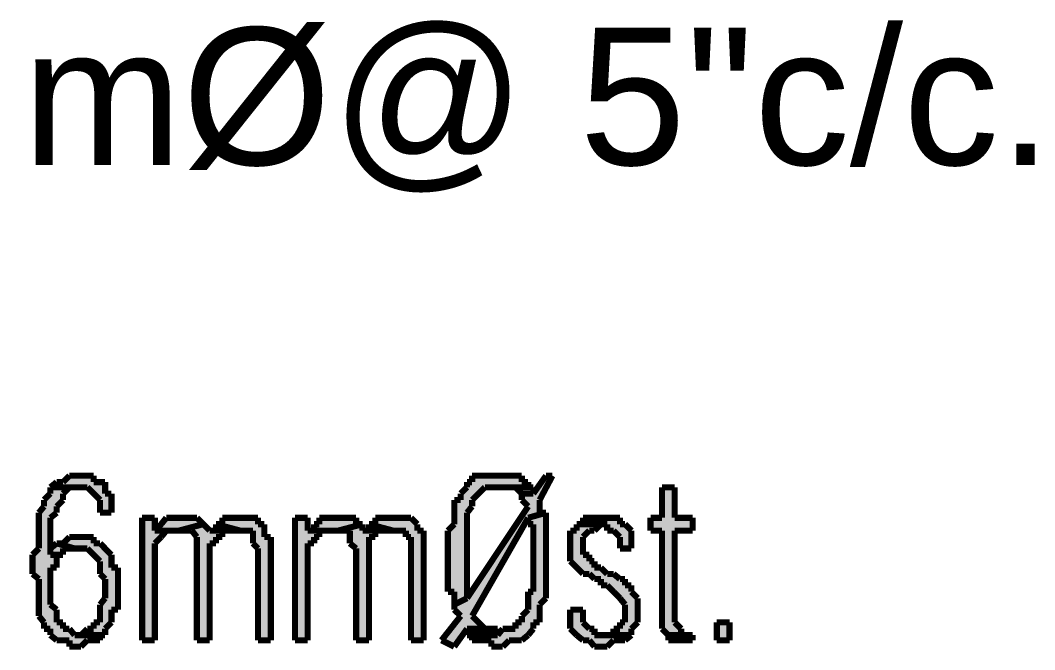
# Model space of a CAD drawing. Header units: millimetres. Extents: x 5 to 350, y 3 to 213.
# Drawn here: x 85.86 to 99.9, y 100.38 to 109.08 of the extents above; entities that cross this region are included whole.
import ezdxf

# ---------------------------------------------------------------- set-up
doc = ezdxf.new("R2010")
doc.units = ezdxf.units.MM
for name, color, linetype in [('H', 251, 'Continuous'), ('P', 255, 'Continuous'), ('T', 255, 'Continuous')]:
    doc.layers.add(name, color=color, linetype=linetype)
doc.styles.get("Standard").update_dxf_attribs({"font": 'arial.ttf'})

msp = doc.modelspace()

# ---------------------------------------------------------------- hatches: boundary and pattern name
at = {"layer": 'H', "linetype": 'Continuous'}
for points in [[(86.96, 102.27), (86.96, 102.447), (86.783, 102.623), (86.272, 102.623), (86.36, 102.694), (86.448, 102.694), (86.536, 102.782), (86.872, 102.782), (86.872, 102.694), (87.03, 102.694), (87.03, 102.535), (87.118, 102.535), (87.118, 102.27), (86.96, 102.27)], [(91.863, 100.418), (91.687, 100.506), (91.952, 100.842), (91.863, 100.93), (91.863, 101), (92.04, 101.088), (92.886, 102.358), (92.798, 102.447), (92.798, 102.535), (92.957, 102.535), (93.133, 102.782), (93.222, 102.782), (93.045, 102.447), (93.045, 102.27), (93.133, 102.27), (92.886, 102.2), (92.11, 100.842), (92.287, 100.665), (92.04, 100.665), (91.863, 100.418)], [(91.863, 101), (91.863, 101.177), (91.775, 101.177), (91.775, 102.023), (91.863, 102.112), (91.863, 102.447), (91.952, 102.447), (91.952, 102.535), (92.04, 102.623), (92.04, 102.694), (92.11, 102.694), (92.11, 102.782), (92.798, 102.782), (92.798, 102.694), (92.886, 102.694), (92.886, 102.623), (92.287, 102.623), (92.11, 102.447), (92.11, 102.358), (92.04, 102.27), (92.04, 101.088), (91.863, 101)], [(86.536, 100.418), (86.536, 100.506), (86.36, 100.506), (86.272, 100.577), (86.272, 100.665), (86.184, 100.665), (86.184, 100.753), (86.113, 100.842), (86.113, 101.353), (86.025, 101.424), (86.025, 101.688), (86.113, 101.776), (86.113, 102.27), (86.184, 102.358), (86.184, 102.447), (86.272, 102.535), (86.272, 102.623), (86.536, 102.623), (86.448, 102.535), (86.448, 102.447), (86.36, 102.358), (86.36, 102.27), (86.272, 102.2), (86.272, 101.688), (86.36, 101.688), (86.36, 101.512), (86.272, 101.512), (86.272, 101), (86.36, 100.93), (86.36, 100.753), (86.448, 100.753), (86.448, 100.665), (86.536, 100.665), (86.607, 100.577), (86.96, 100.577), (86.96, 100.506), (86.783, 100.506), (86.695, 100.418), (86.536, 100.418)], [(92.798, 102.535), (92.71, 102.623), (92.957, 102.623), (92.957, 102.535), (92.798, 102.535)], [(94.827, 100.577), (94.738, 100.665), (94.738, 102.023), (94.58, 102.023), (94.58, 102.2), (94.738, 102.2), (94.738, 102.623), (94.915, 102.623), (94.915, 102.2), (95.162, 102.2), (95.162, 102.023), (94.915, 102.023), (94.915, 100.753), (95.003, 100.665), (95.003, 100.577), (94.827, 100.577)], [(92.375, 100.418), (92.375, 100.506), (92.11, 100.506), (92.11, 100.577), (92.463, 100.577), (92.534, 100.665), (92.71, 100.665), (92.71, 100.753), (92.798, 100.753), (92.798, 100.842), (92.886, 100.93), (92.886, 101.177), (92.957, 101.177), (92.957, 102.112), (92.886, 102.112), (92.886, 102.2), (93.133, 102.27), (93.133, 101.088), (93.045, 101), (93.045, 100.753), (92.957, 100.753), (92.957, 100.665), (92.798, 100.506), (92.622, 100.506), (92.534, 100.418), (92.375, 100.418)], [(87.542, 100.506), (87.542, 102.2), (87.718, 102.2), (87.718, 102.023), (87.877, 102.023), (87.718, 101.847), (87.718, 100.506), (87.542, 100.506)], [(87.718, 102.023), (87.877, 102.2), (88.3, 102.2), (88.388, 102.112), (88.053, 102.023), (87.718, 102.023)], [(88.3, 100.506), (88.3, 101.935), (88.23, 102.023), (88.053, 102.023), (88.388, 102.112), (88.477, 102.023), (88.653, 102.023), (88.653, 101.935), (88.565, 101.935), (88.565, 101.847), (88.477, 101.847), (88.477, 100.506), (88.3, 100.506)], [(89.147, 100.506), (89.147, 101.776), (89.076, 101.847), (89.076, 102.023), (88.9, 102.023), (88.565, 102.112), (88.653, 102.112), (88.653, 102.2), (89.147, 102.2), (89.147, 102.112), (89.235, 102.112), (89.235, 101.935), (89.323, 101.935), (89.323, 100.506), (89.147, 100.506)], [(88.565, 102.023), (88.565, 102.112), (88.9, 102.023), (88.565, 102.023)], [(89.658, 100.506), (89.658, 102.2), (89.835, 102.2), (89.835, 102.023), (89.994, 102.023), (89.994, 101.935), (89.923, 101.935), (89.923, 101.847), (89.835, 101.847), (89.835, 100.506), (89.658, 100.506)], [(89.923, 102.023), (89.923, 102.112), (89.994, 102.112), (89.994, 102.2), (90.505, 102.2), (90.505, 102.112), (90.593, 102.112), (90.258, 102.023), (89.923, 102.023)], [(90.505, 100.506), (90.505, 101.776), (90.417, 101.847), (90.417, 102.023), (90.258, 102.023), (90.593, 102.112), (90.593, 102.023), (90.77, 102.023), (90.77, 101.935), (90.682, 101.935), (90.682, 100.506), (90.505, 100.506)], [(91.264, 100.506), (91.264, 101.935), (91.193, 101.935), (91.193, 102.023), (91.017, 102.023), (90.682, 102.112), (90.77, 102.112), (90.77, 102.2), (91.264, 102.2), (91.352, 102.112), (91.352, 102.023), (91.44, 102.023), (91.44, 100.506), (91.264, 100.506)], [(90.682, 102.023), (90.682, 102.112), (91.017, 102.023), (90.682, 102.023)], [(94.068, 100.577), (94.068, 100.665), (94.156, 100.665), (94.156, 100.753), (94.227, 100.753), (94.227, 101), (93.98, 101.265), (93.892, 101.265), (93.892, 101.353), (93.804, 101.353), (93.733, 101.424), (93.645, 101.424), (93.468, 101.6), (93.468, 102.023), (93.557, 102.023), (93.557, 102.112), (93.892, 102.112), (93.804, 102.023), (93.733, 102.023), (93.645, 101.935), (93.645, 101.688), (93.733, 101.688), (93.733, 101.6), (93.804, 101.6), (93.804, 101.512), (93.892, 101.512), (93.98, 101.424), (94.068, 101.424), (94.156, 101.353), (94.227, 101.353), (94.227, 101.265), (94.315, 101.265), (94.315, 101.177), (94.403, 101.088), (94.403, 100.753), (94.315, 100.665), (94.315, 100.577), (94.068, 100.577)], [(94.156, 101.776), (94.156, 101.935), (94.068, 102.023), (93.98, 102.023), (93.98, 102.112), (93.645, 102.112), (93.645, 102.2), (94.156, 102.2), (94.156, 102.112), (94.227, 102.112), (94.315, 102.023), (94.315, 101.776), (94.156, 101.776)], [(86.272, 101.688), (86.272, 101.776), (86.36, 101.847), (86.607, 101.776), (86.448, 101.776), (86.448, 101.688), (86.272, 101.688)], [(86.695, 100.577), (86.783, 100.665), (86.872, 100.665), (86.872, 100.753), (86.96, 100.753), (86.96, 101), (87.03, 101.088), (87.03, 101.353), (86.96, 101.424), (86.96, 101.6), (86.783, 101.776), (86.607, 101.776), (86.36, 101.847), (86.448, 101.847), (86.536, 101.935), (86.872, 101.935), (86.872, 101.847), (86.96, 101.847), (87.118, 101.688), (87.118, 101.512), (87.207, 101.512), (87.207, 100.93), (87.118, 100.93), (87.118, 100.753), (87.03, 100.665), (87.03, 100.577), (86.695, 100.577)], [(93.804, 100.418), (93.733, 100.506), (93.645, 100.506), (93.468, 100.665), (93.468, 100.93), (93.645, 100.93), (93.645, 100.753), (93.733, 100.665), (93.804, 100.665), (93.804, 100.577), (94.315, 100.577), (94.227, 100.506), (94.068, 100.506), (93.98, 100.418), (93.804, 100.418)], [(95.497, 100.506), (95.497, 100.753), (95.673, 100.753), (95.673, 100.506), (95.497, 100.506)], [(92.04, 100.577), (92.04, 100.665), (92.463, 100.665), (92.463, 100.577), (92.04, 100.577)], [(94.827, 100.506), (94.827, 100.577), (95.162, 100.577), (95.162, 100.506), (94.827, 100.506)]]:
    msp.add_hatch(color=256, dxfattribs=at).paths.add_polyline_path(points)

# ---------------------------------------------------------------- linework, layer by layer
at = {"layer": 'P', "const_width": 0.085}
for points in [[(86.536, 102.782), (86.448, 102.694)], [(86.607, 102.782), (86.536, 102.782)], [(86.695, 102.782), (86.607, 102.782)], [(86.783, 102.782), (86.695, 102.782)], [(86.695, 102.782), (86.695, 102.782)], [(86.872, 102.782), (86.783, 102.782)], [(86.872, 102.694), (86.872, 102.782)], [(92.198, 102.782), (92.11, 102.782)], [(92.11, 102.782), (92.11, 102.694)], [(92.287, 102.782), (92.198, 102.782)], [(92.375, 102.782), (92.287, 102.782)], [(92.463, 102.782), (92.375, 102.782)], [(92.534, 102.782), (92.463, 102.782)], [(92.622, 102.782), (92.534, 102.782)], [(92.71, 102.782), (92.622, 102.782)], [(92.798, 102.782), (92.71, 102.782)], [(92.798, 102.694), (92.798, 102.782)], [(93.133, 102.782), (92.957, 102.535)], [(93.045, 102.447), (93.222, 102.782)], [(93.222, 102.782), (93.133, 102.782)], [(86.36, 102.694), (86.272, 102.623)], [(86.272, 102.623), (86.272, 102.535)], [(86.695, 102.623), (86.272, 102.623)], [(86.272, 102.623), (86.695, 102.623)], [(86.448, 102.694), (86.36, 102.694)], [(86.448, 102.535), (86.536, 102.623)], [(86.536, 102.623), (86.607, 102.623)], [(86.607, 102.623), (86.695, 102.623)], [(86.695, 102.623), (86.783, 102.623)], [(86.783, 102.623), (86.872, 102.535)], [(86.96, 102.694), (86.872, 102.694)], [(87.03, 102.694), (86.96, 102.694)], [(87.03, 102.623), (87.03, 102.694)], [(87.03, 102.535), (87.03, 102.623)], [(92.04, 102.623), (91.952, 102.535)], [(92.11, 102.694), (92.04, 102.694)], [(92.04, 102.694), (92.04, 102.623)], [(92.198, 102.535), (92.287, 102.623)], [(92.287, 102.623), (92.375, 102.623)], [(92.375, 102.623), (92.463, 102.623)], [(92.886, 102.623), (92.463, 102.623)], [(92.463, 102.623), (92.534, 102.623)], [(92.463, 102.623), (92.886, 102.623)], [(92.534, 102.623), (92.622, 102.623)], [(92.622, 102.623), (92.71, 102.623)], [(92.71, 102.623), (92.798, 102.535)], [(92.886, 102.694), (92.798, 102.694)], [(92.886, 102.623), (92.886, 102.694)], [(92.957, 102.623), (92.886, 102.623)], [(92.957, 102.535), (92.957, 102.623)], [(94.915, 102.623), (94.738, 102.623)], [(94.738, 102.623), (94.738, 102.2)], [(94.915, 102.2), (94.915, 102.623)], [(86.272, 102.535), (86.184, 102.447)], [(86.448, 102.447), (86.448, 102.535)], [(86.872, 102.535), (86.96, 102.447)], [(87.118, 102.535), (87.03, 102.535)], [(87.118, 102.447), (87.118, 102.535)], [(91.952, 102.535), (91.952, 102.447)], [(92.11, 102.447), (92.198, 102.535)], [(92.798, 102.535), (92.957, 102.535)], [(92.957, 102.535), (92.798, 102.535)], [(92.798, 102.535), (92.798, 102.447)], [(86.184, 102.358), (86.113, 102.27)], [(86.184, 102.447), (86.184, 102.358)], [(86.36, 102.358), (86.448, 102.447)], [(86.36, 102.27), (86.36, 102.358)], [(86.96, 102.447), (86.96, 102.358)], [(86.96, 102.358), (86.96, 102.27)], [(87.118, 102.358), (87.118, 102.447)], [(87.118, 102.27), (87.118, 102.358)], [(91.952, 102.447), (91.863, 102.447)], [(91.863, 102.447), (91.863, 102.358)], [(91.863, 102.358), (91.863, 102.27)], [(92.886, 102.358), (92.04, 101.088)], [(92.04, 102.27), (92.11, 102.358)], [(92.11, 102.358), (92.11, 102.447)], [(92.798, 102.447), (92.886, 102.358)], [(93.045, 102.358), (93.045, 102.447)], [(93.045, 102.27), (93.045, 102.358)], [(86.113, 102.27), (86.113, 102.2)], [(86.113, 102.2), (86.113, 102.112)], [(86.272, 102.2), (86.36, 102.27)], [(86.272, 102.112), (86.272, 102.2)], [(86.96, 102.27), (87.118, 102.27)], [(87.718, 102.2), (87.542, 102.2)], [(87.542, 102.2), (87.542, 100.506)], [(87.718, 102.023), (87.718, 102.2)], [(87.877, 102.2), (87.806, 102.112)], [(87.965, 102.2), (87.877, 102.2)], [(88.053, 102.2), (87.965, 102.2)], [(88.142, 102.2), (88.053, 102.2)], [(88.23, 102.2), (88.142, 102.2)], [(88.3, 102.2), (88.23, 102.2)], [(88.23, 102.2), (88.23, 102.2)], [(88.388, 102.112), (88.3, 102.2)], [(88.724, 102.2), (88.653, 102.2)], [(88.653, 102.2), (88.653, 102.112)], [(88.812, 102.2), (88.724, 102.2)], [(88.9, 102.2), (88.812, 102.2)], [(88.988, 102.2), (88.9, 102.2)], [(89.076, 102.2), (88.988, 102.2)], [(89.147, 102.2), (89.076, 102.2)], [(89.147, 102.112), (89.147, 102.2)], [(89.835, 102.2), (89.658, 102.2)], [(89.658, 102.2), (89.658, 100.506)], [(89.835, 102.023), (89.835, 102.2)], [(90.082, 102.2), (89.994, 102.2)], [(89.994, 102.2), (89.994, 102.112)], [(90.17, 102.2), (90.082, 102.2)], [(90.258, 102.2), (90.17, 102.2)], [(90.346, 102.2), (90.258, 102.2)], [(90.417, 102.2), (90.346, 102.2)], [(90.505, 102.2), (90.417, 102.2)], [(90.505, 102.112), (90.505, 102.2)], [(90.84, 102.2), (90.77, 102.2)], [(90.77, 102.2), (90.77, 102.112)], [(90.928, 102.2), (90.84, 102.2)], [(91.017, 102.2), (90.928, 102.2)], [(91.105, 102.2), (91.017, 102.2)], [(91.193, 102.2), (91.105, 102.2)], [(91.264, 102.2), (91.193, 102.2)], [(91.352, 102.112), (91.264, 102.2)], [(91.863, 102.27), (91.863, 102.2)], [(91.863, 102.2), (91.863, 102.112)], [(92.04, 102.2), (92.04, 102.27)], [(92.04, 102.112), (92.04, 102.2)], [(92.11, 100.842), (92.886, 102.2)], [(93.133, 102.27), (92.886, 102.2)], [(92.886, 102.2), (93.133, 102.27)], [(92.886, 102.2), (92.886, 102.112)], [(93.133, 102.27), (93.045, 102.27)], [(93.133, 102.2), (93.133, 102.27)], [(93.133, 102.112), (93.133, 102.2)], [(93.733, 102.2), (93.645, 102.2)], [(93.645, 102.2), (93.645, 102.112)], [(93.804, 102.2), (93.733, 102.2)], [(93.892, 102.2), (93.804, 102.2)], [(93.98, 102.2), (93.892, 102.2)], [(94.068, 102.2), (93.98, 102.2)], [(93.98, 102.2), (93.98, 102.2)], [(94.156, 102.2), (94.068, 102.2)], [(94.156, 102.112), (94.156, 102.2)], [(94.738, 102.2), (94.58, 102.2)], [(94.58, 102.2), (94.58, 102.023)], [(95.162, 102.2), (94.915, 102.2)], [(95.162, 102.023), (95.162, 102.2)], [(86.113, 102.112), (86.113, 102.023)], [(86.272, 102.023), (86.272, 102.112)], [(87.806, 102.112), (87.718, 102.023)], [(88.388, 102.112), (88.053, 102.023)], [(88.053, 102.023), (88.388, 102.112)], [(88.477, 102.023), (88.388, 102.112)], [(88.565, 102.112), (88.565, 102.023)], [(88.9, 102.023), (88.565, 102.112)], [(88.653, 102.112), (88.565, 102.112)], [(88.565, 102.112), (88.9, 102.023)], [(89.235, 102.112), (89.147, 102.112)], [(89.235, 102.023), (89.235, 102.112)], [(89.994, 102.112), (89.923, 102.112)], [(89.923, 102.112), (89.923, 102.023)], [(90.593, 102.112), (90.258, 102.023)], [(90.258, 102.023), (90.593, 102.112)], [(90.593, 102.112), (90.505, 102.112)], [(90.593, 102.023), (90.593, 102.112)], [(90.682, 102.112), (90.682, 102.023)], [(91.017, 102.023), (90.682, 102.112)], [(90.77, 102.112), (90.682, 102.112)], [(90.682, 102.112), (91.017, 102.023)], [(91.352, 102.023), (91.352, 102.112)], [(91.863, 102.112), (91.775, 102.023)], [(92.04, 102.023), (92.04, 102.112)], [(92.886, 102.112), (92.957, 102.112)], [(92.957, 102.112), (92.957, 102.023)], [(93.133, 102.023), (93.133, 102.112)], [(93.557, 102.112), (93.557, 102.023)], [(93.892, 102.112), (93.557, 102.112)], [(93.645, 102.112), (93.557, 102.112)], [(93.557, 102.112), (93.892, 102.112)], [(93.804, 102.023), (93.892, 102.112)], [(93.892, 102.112), (93.98, 102.112)], [(93.98, 102.112), (93.98, 102.023)], [(94.227, 102.112), (94.156, 102.112)], [(94.315, 102.023), (94.227, 102.112)], [(86.113, 102.023), (86.113, 101.935)], [(86.113, 101.935), (86.113, 101.847)], [(86.272, 101.935), (86.272, 102.023)], [(86.272, 101.847), (86.272, 101.935)], [(86.536, 101.935), (86.448, 101.847)], [(86.607, 101.935), (86.536, 101.935)], [(86.695, 101.935), (86.607, 101.935)], [(86.783, 101.935), (86.695, 101.935)], [(86.695, 101.935), (86.695, 101.935)], [(86.872, 101.935), (86.783, 101.935)], [(86.872, 101.847), (86.872, 101.935)], [(87.877, 102.023), (87.718, 102.023)], [(87.718, 102.023), (87.877, 102.023)], [(87.718, 101.847), (87.806, 101.935)], [(87.806, 101.935), (87.877, 102.023)], [(87.877, 102.023), (87.965, 102.023)], [(87.965, 102.023), (88.053, 102.023)], [(88.053, 102.023), (88.142, 102.023)], [(88.142, 102.023), (88.23, 102.023)], [(88.23, 102.023), (88.3, 101.935)], [(88.3, 101.935), (88.3, 101.847)], [(88.653, 102.023), (88.477, 102.023)], [(88.477, 102.023), (88.477, 102.023)], [(88.565, 102.023), (88.477, 102.023)], [(88.477, 102.023), (88.653, 102.023)], [(88.565, 101.847), (88.565, 101.935)], [(88.565, 101.935), (88.653, 101.935)], [(88.653, 101.935), (88.653, 102.023)], [(88.653, 102.023), (88.724, 102.023)], [(88.724, 102.023), (88.812, 102.023)], [(88.812, 102.023), (88.9, 102.023)], [(88.9, 102.023), (88.988, 102.023)], [(88.988, 102.023), (89.076, 102.023)], [(89.076, 102.023), (89.076, 101.935)], [(89.076, 101.935), (89.076, 101.847)], [(89.235, 101.935), (89.235, 102.023)], [(89.323, 101.935), (89.235, 101.935)], [(89.323, 101.847), (89.323, 101.935)], [(89.994, 102.023), (89.835, 102.023)], [(89.923, 102.023), (89.835, 102.023)], [(89.835, 102.023), (89.994, 102.023)], [(89.923, 101.847), (89.923, 101.935)], [(89.923, 101.935), (89.994, 101.935)], [(89.994, 101.935), (89.994, 102.023)], [(89.994, 102.023), (90.082, 102.023)], [(90.082, 102.023), (90.17, 102.023)], [(90.17, 102.023), (90.258, 102.023)], [(90.258, 102.023), (90.346, 102.023)], [(90.346, 102.023), (90.417, 102.023)], [(90.417, 102.023), (90.417, 101.935)], [(90.417, 101.935), (90.417, 101.847)], [(90.77, 102.023), (90.593, 102.023)], [(90.593, 102.023), (90.593, 102.023)], [(90.682, 102.023), (90.593, 102.023)], [(90.593, 102.023), (90.77, 102.023)], [(90.682, 101.847), (90.682, 101.935)], [(90.682, 101.935), (90.77, 101.935)], [(90.77, 101.935), (90.77, 102.023)], [(90.77, 102.023), (90.84, 102.023)], [(90.84, 102.023), (90.928, 102.023)], [(90.928, 102.023), (91.017, 102.023)], [(91.017, 102.023), (91.105, 102.023)], [(91.105, 102.023), (91.193, 102.023)], [(91.193, 102.023), (91.193, 101.935)], [(91.193, 101.935), (91.264, 101.935)], [(91.264, 101.935), (91.264, 101.847)], [(91.44, 102.023), (91.352, 102.023)], [(91.44, 101.935), (91.44, 102.023)], [(91.44, 101.847), (91.44, 101.935)], [(91.775, 102.023), (91.775, 101.935)], [(91.775, 101.935), (91.775, 101.847)], [(92.04, 101.935), (92.04, 102.023)], [(92.04, 101.847), (92.04, 101.935)], [(92.957, 102.023), (92.957, 101.935)], [(92.957, 101.935), (92.957, 101.847)], [(93.133, 101.935), (93.133, 102.023)], [(93.133, 101.847), (93.133, 101.935)], [(93.557, 102.023), (93.468, 102.023)], [(93.468, 102.023), (93.468, 101.935)], [(93.468, 101.935), (93.468, 101.847)], [(93.645, 101.935), (93.733, 102.023)], [(93.645, 101.847), (93.645, 101.935)], [(93.733, 102.023), (93.804, 102.023)], [(93.98, 102.023), (94.068, 102.023)], [(94.068, 102.023), (94.156, 101.935)], [(94.156, 101.935), (94.156, 101.847)], [(94.315, 101.935), (94.315, 102.023)], [(94.315, 101.847), (94.315, 101.935)], [(94.58, 102.023), (94.738, 102.023)], [(94.738, 102.023), (94.738, 100.93)], [(94.915, 100.842), (94.915, 102.023)], [(94.915, 102.023), (95.162, 102.023)], [(86.113, 101.776), (86.025, 101.688)], [(86.113, 101.847), (86.113, 101.776)], [(86.36, 101.847), (86.272, 101.776)], [(86.272, 101.776), (86.272, 101.847)], [(86.272, 101.776), (86.272, 101.688)], [(86.272, 101.688), (86.272, 101.776)], [(86.607, 101.776), (86.36, 101.847)], [(86.448, 101.847), (86.36, 101.847)], [(86.36, 101.847), (86.607, 101.776)], [(86.448, 101.688), (86.448, 101.776)], [(86.448, 101.776), (86.536, 101.776)], [(86.536, 101.776), (86.607, 101.776)], [(86.607, 101.776), (86.607, 101.776)], [(86.607, 101.776), (86.695, 101.776)], [(86.695, 101.776), (86.783, 101.776)], [(86.783, 101.776), (86.872, 101.688)], [(86.96, 101.847), (86.872, 101.847)], [(87.03, 101.776), (86.96, 101.847)], [(87.118, 101.688), (87.03, 101.776)], [(87.718, 101.776), (87.718, 101.847)], [(87.718, 100.506), (87.718, 101.776)], [(88.3, 101.847), (88.3, 101.776)], [(88.3, 101.776), (88.3, 101.688)], [(88.477, 101.776), (88.477, 101.847)], [(88.477, 101.847), (88.565, 101.847)], [(88.477, 100.506), (88.477, 101.776)], [(89.076, 101.847), (89.147, 101.776)], [(89.147, 101.776), (89.147, 101.688)], [(89.323, 101.776), (89.323, 101.847)], [(89.323, 101.688), (89.323, 101.776)], [(89.835, 101.776), (89.835, 101.847)], [(89.835, 101.847), (89.923, 101.847)], [(89.835, 100.506), (89.835, 101.776)], [(90.417, 101.847), (90.505, 101.776)], [(90.505, 101.776), (90.505, 101.688)], [(90.682, 101.776), (90.682, 101.847)], [(90.682, 100.506), (90.682, 101.776)], [(91.264, 101.847), (91.264, 101.776)], [(91.264, 101.776), (91.264, 101.688)], [(91.44, 101.776), (91.44, 101.847)], [(91.44, 101.688), (91.44, 101.776)], [(91.775, 101.847), (91.775, 101.776)], [(91.775, 101.776), (91.775, 101.688)], [(92.04, 101.776), (92.04, 101.847)], [(92.04, 101.688), (92.04, 101.776)], [(92.957, 101.847), (92.957, 101.776)], [(92.957, 101.776), (92.957, 101.688)], [(93.133, 101.776), (93.133, 101.847)], [(93.133, 101.688), (93.133, 101.776)], [(93.468, 101.847), (93.468, 101.776)], [(93.468, 101.776), (93.468, 101.688)], [(93.645, 101.776), (93.645, 101.847)], [(93.645, 101.688), (93.645, 101.776)], [(94.156, 101.847), (94.156, 101.776)], [(94.156, 101.776), (94.315, 101.776)], [(94.315, 101.776), (94.315, 101.847)], [(86.025, 101.688), (86.025, 101.6)], [(86.272, 101.688), (86.448, 101.688)], [(86.448, 101.688), (86.272, 101.688)], [(86.36, 101.6), (86.36, 101.688)], [(86.36, 101.688), (86.448, 101.688)], [(86.872, 101.688), (86.96, 101.6)], [(87.118, 101.6), (87.118, 101.688)], [(88.3, 101.688), (88.3, 101.6)], [(89.147, 101.688), (89.147, 101.6)], [(89.323, 100.506), (89.323, 101.688)], [(90.505, 101.688), (90.505, 101.6)], [(91.264, 101.688), (91.264, 101.6)], [(91.44, 100.506), (91.44, 101.688)], [(91.775, 101.688), (91.775, 101.6)], [(92.04, 101.6), (92.04, 101.688)], [(92.957, 101.688), (92.957, 101.6)], [(93.133, 101.6), (93.133, 101.688)], [(93.468, 101.688), (93.468, 101.6)], [(93.733, 101.688), (93.645, 101.688)], [(93.733, 101.6), (93.733, 101.688)], [(86.025, 101.6), (86.025, 101.512)], [(86.025, 101.512), (86.025, 101.424)], [(86.272, 101.424), (86.272, 101.512)], [(86.272, 101.512), (86.36, 101.512)], [(86.36, 101.512), (86.36, 101.6)], [(86.96, 101.6), (86.96, 101.512)], [(86.96, 101.512), (86.96, 101.424)], [(87.118, 101.512), (87.118, 101.6)], [(87.207, 101.512), (87.118, 101.512)], [(87.207, 101.424), (87.207, 101.512)], [(88.3, 101.6), (88.3, 100.506)], [(89.147, 101.6), (89.147, 100.506)], [(90.505, 101.6), (90.505, 100.506)], [(91.264, 101.6), (91.264, 100.506)], [(91.775, 101.6), (91.775, 101.512)], [(91.775, 101.512), (91.775, 101.424)], [(92.04, 101.512), (92.04, 101.6)], [(92.04, 101.424), (92.04, 101.512)], [(92.957, 101.6), (92.957, 101.512)], [(92.957, 101.512), (92.957, 101.424)], [(93.133, 101.512), (93.133, 101.6)], [(93.133, 101.424), (93.133, 101.512)], [(93.468, 101.6), (93.557, 101.512)], [(93.557, 101.512), (93.645, 101.424)], [(93.804, 101.6), (93.733, 101.6)], [(93.804, 101.512), (93.804, 101.6)], [(93.892, 101.512), (93.804, 101.512)], [(93.98, 101.424), (93.892, 101.512)], [(86.025, 101.424), (86.113, 101.353)], [(86.113, 101.353), (86.113, 101.265)], [(86.272, 101.353), (86.272, 101.424)], [(86.272, 101.265), (86.272, 101.353)], [(86.96, 101.424), (87.03, 101.353)], [(87.03, 101.353), (87.03, 101.265)], [(87.207, 101.353), (87.207, 101.424)], [(87.207, 101.265), (87.207, 101.353)], [(91.775, 101.424), (91.775, 101.353)], [(91.775, 101.353), (91.775, 101.265)], [(92.04, 101.353), (92.04, 101.424)], [(92.04, 101.265), (92.04, 101.353)], [(92.957, 101.424), (92.957, 101.353)], [(92.957, 101.353), (92.957, 101.265)], [(93.133, 101.353), (93.133, 101.424)], [(93.133, 101.265), (93.133, 101.353)], [(93.645, 101.424), (93.733, 101.424)], [(93.733, 101.424), (93.804, 101.353)], [(93.804, 101.353), (93.892, 101.353)], [(93.892, 101.353), (93.892, 101.265)], [(94.068, 101.424), (93.98, 101.424)], [(94.156, 101.353), (94.068, 101.424)], [(94.227, 101.353), (94.156, 101.353)], [(94.227, 101.265), (94.227, 101.353)], [(86.113, 101.265), (86.113, 101.177)], [(86.272, 101.177), (86.272, 101.265)], [(87.03, 101.265), (87.03, 101.177)], [(87.207, 101.177), (87.207, 101.265)], [(91.775, 101.265), (91.775, 101.177)], [(92.04, 101.177), (92.04, 101.265)], [(92.957, 101.265), (92.957, 101.177)], [(93.133, 101.177), (93.133, 101.265)], [(93.892, 101.265), (93.98, 101.265)], [(93.98, 101.265), (94.068, 101.177)], [(94.315, 101.265), (94.227, 101.265)], [(94.315, 101.177), (94.315, 101.265)], [(86.113, 101.177), (86.113, 101.088)], [(86.113, 101.088), (86.113, 101)], [(86.272, 101.088), (86.272, 101.177)], [(86.272, 101), (86.272, 101.088)], [(87.03, 101.088), (86.96, 101)], [(87.03, 101.177), (87.03, 101.088)], [(87.207, 101.088), (87.207, 101.177)], [(87.207, 101), (87.207, 101.088)], [(91.775, 101.177), (91.863, 101.177)], [(91.863, 101.177), (91.863, 101.088)], [(92.04, 101.088), (91.863, 101)], [(91.863, 101.088), (91.863, 101)], [(91.863, 101), (92.04, 101.088)], [(92.04, 101.088), (92.04, 101.177)], [(92.957, 101.177), (92.886, 101.177)], [(92.886, 101.177), (92.886, 101.088)], [(92.886, 101.088), (92.886, 101)], [(93.045, 101), (93.133, 101.088)], [(93.133, 101.088), (93.133, 101.177)], [(94.068, 101.177), (94.156, 101.088)], [(94.156, 101.088), (94.227, 101)], [(94.403, 101.088), (94.315, 101.177)], [(94.403, 101), (94.403, 101.088)], [(86.113, 101), (86.113, 100.93)], [(86.113, 100.93), (86.113, 100.842)], [(86.36, 100.93), (86.272, 101)], [(86.36, 100.842), (86.36, 100.93)], [(86.96, 101), (86.96, 100.93)], [(86.96, 100.93), (86.96, 100.842)], [(87.118, 100.842), (87.118, 100.93)], [(87.118, 100.93), (87.207, 100.93)], [(87.207, 100.93), (87.207, 101)], [(91.863, 101), (91.863, 100.93)], [(91.863, 100.93), (91.952, 100.842)], [(92.886, 100.93), (92.798, 100.842)], [(92.886, 101), (92.886, 100.93)], [(93.045, 100.93), (93.045, 101)], [(93.045, 100.842), (93.045, 100.93)], [(93.645, 100.93), (93.468, 100.93)], [(93.468, 100.93), (93.468, 100.842)], [(93.645, 100.842), (93.645, 100.93)], [(93.645, 100.93), (93.645, 100.93)], [(94.227, 101), (94.227, 100.93)], [(94.227, 100.93), (94.227, 100.842)], [(94.403, 100.93), (94.403, 101)], [(94.403, 100.842), (94.403, 100.93)], [(94.738, 100.93), (94.738, 100.842)], [(86.113, 100.842), (86.184, 100.753)], [(86.36, 100.753), (86.36, 100.842)], [(86.96, 100.842), (86.96, 100.753)], [(87.118, 100.753), (87.118, 100.842)], [(91.952, 100.842), (91.687, 100.506)], [(92.198, 100.753), (92.11, 100.842)], [(92.798, 100.842), (92.798, 100.753)], [(93.045, 100.753), (93.045, 100.842)], [(93.468, 100.842), (93.468, 100.753)], [(93.645, 100.753), (93.645, 100.842)], [(94.227, 100.842), (94.227, 100.753)], [(94.403, 100.753), (94.403, 100.842)], [(94.738, 100.842), (94.738, 100.753)], [(94.915, 100.753), (94.915, 100.842)], [(86.184, 100.753), (86.184, 100.665)], [(86.184, 100.665), (86.272, 100.665)], [(86.272, 100.665), (86.272, 100.577)], [(86.448, 100.753), (86.36, 100.753)], [(86.448, 100.665), (86.448, 100.753)], [(86.536, 100.665), (86.448, 100.665)], [(86.607, 100.577), (86.536, 100.665)], [(86.783, 100.665), (86.695, 100.577)], [(86.872, 100.665), (86.783, 100.665)], [(86.96, 100.753), (86.872, 100.753)], [(86.872, 100.753), (86.872, 100.665)], [(87.03, 100.665), (87.118, 100.753)], [(87.03, 100.577), (87.03, 100.665)], [(91.863, 100.418), (92.04, 100.665)], [(92.287, 100.665), (92.04, 100.665)], [(92.04, 100.665), (92.04, 100.577)], [(92.04, 100.665), (92.287, 100.665)], [(92.287, 100.665), (92.198, 100.753)], [(92.375, 100.665), (92.287, 100.665)], [(92.287, 100.665), (92.287, 100.665)], [(92.463, 100.665), (92.375, 100.665)], [(92.463, 100.577), (92.463, 100.665)], [(92.534, 100.665), (92.463, 100.577)], [(92.622, 100.665), (92.534, 100.665)], [(92.71, 100.665), (92.622, 100.665)], [(92.798, 100.753), (92.71, 100.753)], [(92.71, 100.753), (92.71, 100.665)], [(92.886, 100.577), (92.957, 100.665)], [(92.957, 100.665), (92.957, 100.753)], [(92.957, 100.753), (93.045, 100.753)], [(93.468, 100.753), (93.468, 100.665)], [(93.468, 100.665), (93.557, 100.577)], [(93.733, 100.665), (93.645, 100.753)], [(93.804, 100.665), (93.733, 100.665)], [(93.804, 100.577), (93.804, 100.665)], [(94.156, 100.665), (94.068, 100.665)], [(94.068, 100.665), (94.068, 100.577)], [(94.227, 100.753), (94.156, 100.753)], [(94.156, 100.753), (94.156, 100.665)], [(94.315, 100.665), (94.403, 100.753)], [(94.315, 100.577), (94.315, 100.665)], [(94.738, 100.753), (94.738, 100.665)], [(94.738, 100.665), (94.827, 100.577)], [(95.003, 100.665), (94.915, 100.753)], [(95.003, 100.577), (95.003, 100.665)], [(95.497, 100.506), (95.497, 100.753)], [(95.497, 100.753), (95.673, 100.753)], [(95.673, 100.753), (95.673, 100.506)], [(86.272, 100.577), (86.36, 100.506)], [(86.36, 100.506), (86.448, 100.506)], [(86.448, 100.506), (86.536, 100.506)], [(86.536, 100.506), (86.536, 100.418)], [(86.695, 100.577), (86.607, 100.577)], [(86.607, 100.577), (87.03, 100.577)], [(87.03, 100.577), (86.607, 100.577)], [(86.695, 100.418), (86.783, 100.506)], [(86.783, 100.506), (86.872, 100.506)], [(86.872, 100.506), (86.96, 100.506)], [(86.96, 100.506), (86.96, 100.577)], [(86.96, 100.577), (87.03, 100.577)], [(87.542, 100.506), (87.718, 100.506)], [(88.3, 100.506), (88.477, 100.506)], [(89.147, 100.506), (89.323, 100.506)], [(89.658, 100.506), (89.835, 100.506)], [(90.505, 100.506), (90.682, 100.506)], [(91.264, 100.506), (91.44, 100.506)], [(91.687, 100.506), (91.863, 100.418)], [(92.04, 100.577), (92.463, 100.577)], [(92.463, 100.577), (92.04, 100.577)], [(92.04, 100.577), (92.11, 100.577)], [(92.11, 100.577), (92.11, 100.506)], [(92.11, 100.506), (92.198, 100.506)], [(92.198, 100.506), (92.287, 100.506)], [(92.287, 100.506), (92.375, 100.506)], [(92.375, 100.506), (92.375, 100.418)], [(92.534, 100.418), (92.622, 100.506)], [(92.622, 100.506), (92.71, 100.506)], [(92.71, 100.506), (92.798, 100.506)], [(92.798, 100.506), (92.886, 100.577)], [(93.557, 100.577), (93.645, 100.506)], [(93.645, 100.506), (93.733, 100.506)], [(93.733, 100.506), (93.804, 100.418)], [(93.892, 100.577), (93.804, 100.577)], [(94.315, 100.577), (93.892, 100.577)], [(93.98, 100.577), (93.892, 100.577)], [(93.892, 100.577), (94.315, 100.577)], [(94.068, 100.577), (93.98, 100.577)], [(93.98, 100.418), (94.068, 100.506)], [(94.068, 100.506), (94.156, 100.506)], [(94.156, 100.506), (94.227, 100.506)], [(94.227, 100.506), (94.315, 100.577)], [(95.074, 100.577), (94.827, 100.577)], [(94.827, 100.577), (94.827, 100.506)], [(94.827, 100.577), (95.074, 100.577)], [(94.827, 100.506), (94.915, 100.506)], [(94.915, 100.506), (95.003, 100.506)], [(95.074, 100.577), (95.003, 100.577)], [(95.003, 100.506), (95.074, 100.506)], [(95.162, 100.577), (95.074, 100.577)], [(95.074, 100.506), (95.162, 100.506)], [(95.162, 100.506), (95.162, 100.577)], [(95.673, 100.506), (95.497, 100.506)], [(95.497, 100.506), (95.497, 100.506)], [(86.536, 100.418), (86.607, 100.418)], [(86.607, 100.418), (86.695, 100.418)], [(92.375, 100.418), (92.463, 100.418)], [(92.463, 100.418), (92.534, 100.418)], [(93.804, 100.418), (93.892, 100.418)], [(93.892, 100.418), (93.98, 100.418)]]:
    msp.add_lwpolyline(points, dxfattribs=at)

# ---------------------------------------------------------------- texts
at = {"layer": 'T', "insert": (82.2, 106.7), "char_height": 1.9, "attachment_point": 7}
msp.add_mtext('{\\fArial|b0|i0|c0|p18;8mmØ@ 5"c/c.}', dxfattribs=at)

doc.saveas('drawing.dxf')
